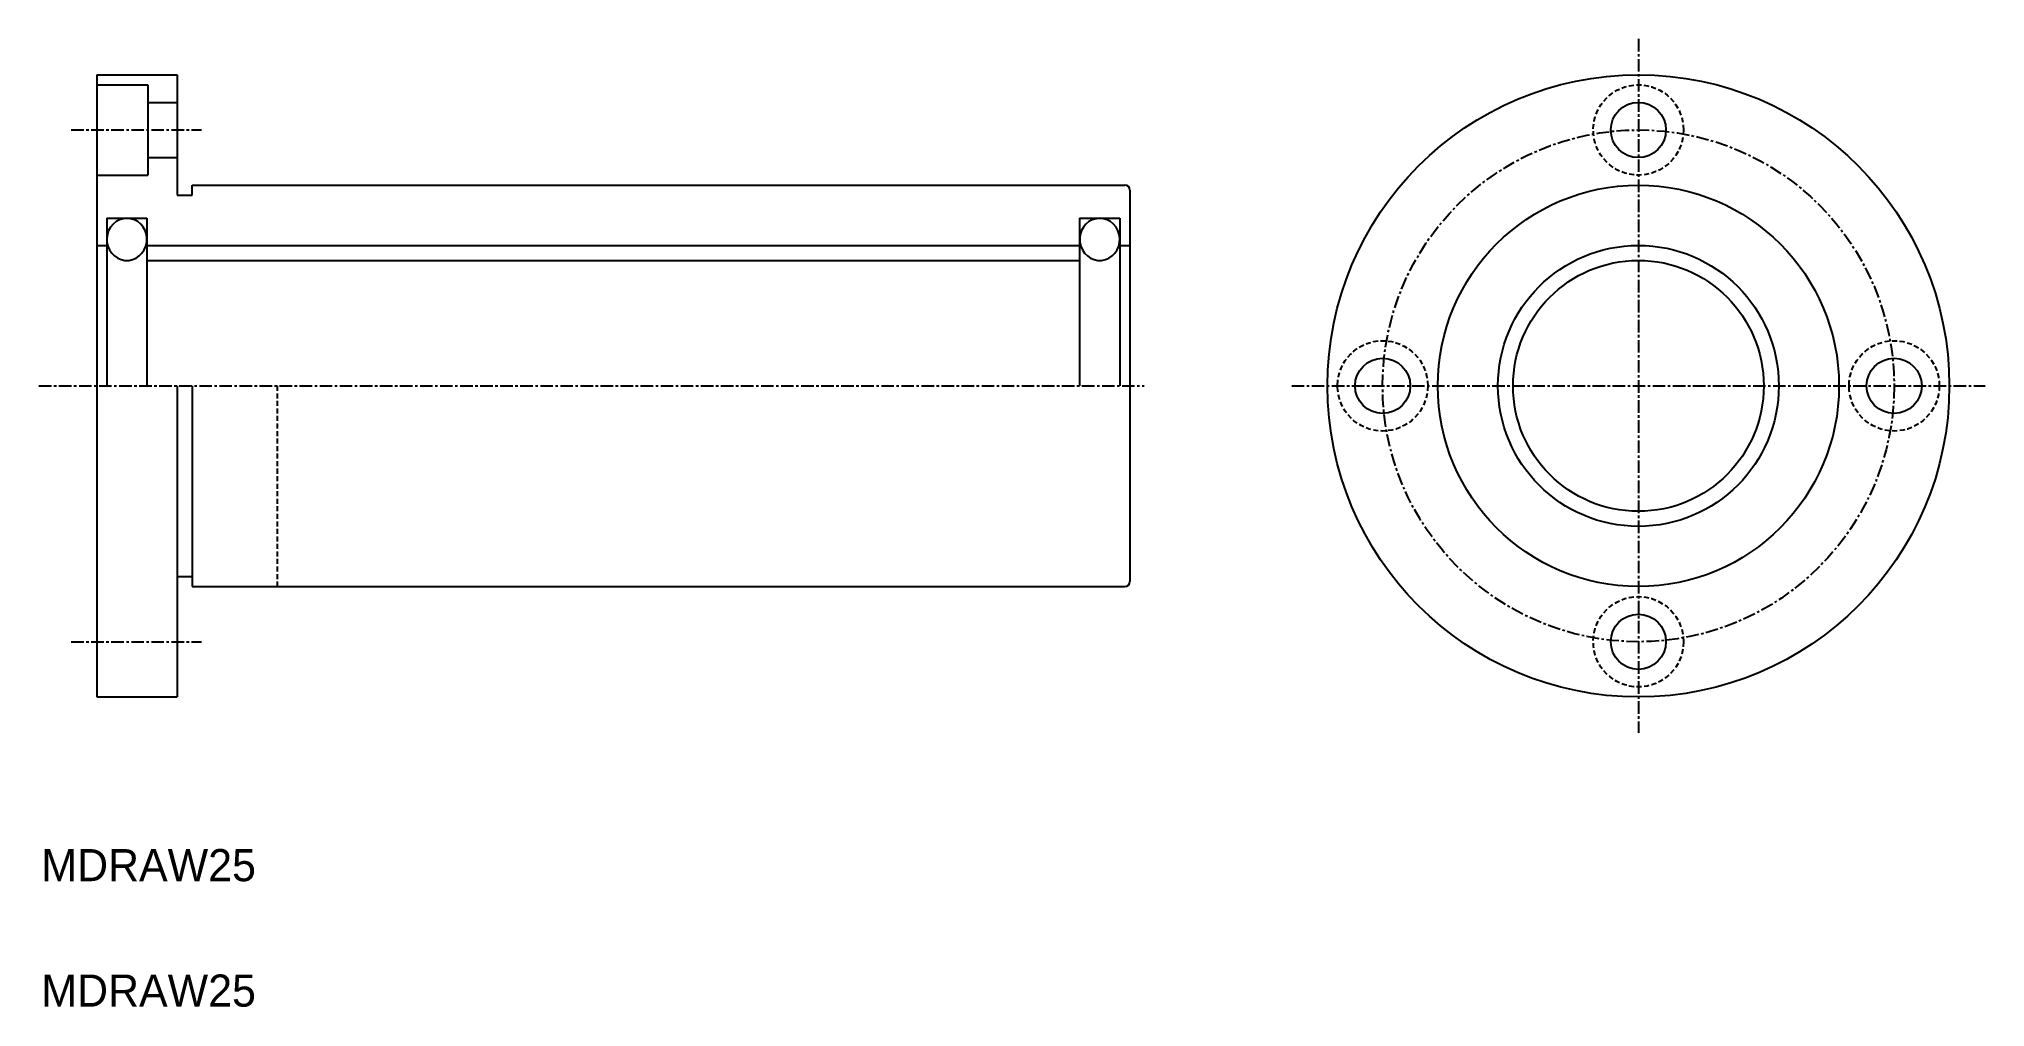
# Model space of a CAD drawing. Extents: x 136 to 330, y 84 to 180.
import ezdxf

# ---------------------------------------------------------------- set-up
doc = ezdxf.new("R2010")
doc.units = 0
doc.linetypes.add('CENTER', pattern=[2, 1.25, -0.25, 0.25, -0.25])
doc.linetypes.add('DASHED', pattern=[0.75, 0.5, -0.25])
doc.layers.get('0').update_dxf_attribs({"linetype": 'CONTINUOUS'})
doc.layers.add('CENTER', color=1, linetype='CENTER')

msp = doc.modelspace()

# ---------------------------------------------------------------- linework, layer by layer
at = {"color": 7, "linetype": 'CONTINUOUS'}
for p, q in [((141.85, 176.87), (141.85, 114.87)), ((141.85, 176.87), (149.85, 176.87)), ((149.85, 176.87), (149.85, 164.87)), ((141.85, 175.87), (146.95, 175.87)), ((146.95, 175.87), (146.95, 166.87)), ((146.95, 174.12), (149.85, 174.12)), ((146.95, 168.62), (149.85, 168.62)), ((141.85, 166.87), (146.95, 166.87)), ((151.35, 165.87), (244.35, 165.87)), ((151.35, 164.87), (151.35, 165.87)), ((244.85, 165.37), (244.85, 126.37)), ((149.85, 164.87), (151.35, 164.87)), ((141.85, 161.37), (141.85, 161.37)), ((142.85, 162.57), (142.85, 145.87)), ((142.85, 162.57), (146.85, 162.57)), ((146.85, 162.57), (146.85, 145.87)), ((239.85, 162.57), (239.85, 145.87)), ((239.85, 162.57), (243.85, 162.57)), ((239.85, 162.57), (239.85, 145.87)), ((243.85, 162.57), (243.85, 145.87)), ((141.85, 159.87), (142.85, 159.87)), ((146.85, 159.87), (239.85, 159.87)), ((243.83, 159.87), (244.85, 159.87)), ((146.85, 158.37), (239.85, 158.37)), ((141.85, 145.87), (141.85, 145.87)), ((149.85, 145.87), (149.85, 114.87)), ((151.35, 145.87), (151.35, 125.87)), ((149.85, 126.87), (151.35, 126.87)), ((151.35, 125.87), (244.35, 125.87)), ((141.85, 114.87), (149.85, 114.87))]:
    msp.add_line(p, q, dxfattribs=at)
at = {"color": 3, "linetype": 'DASHED'}
msp.add_line((159.85, 145.87), (159.85, 125.87), dxfattribs=at)
at = {"color": 7, "linetype": 'CONTINUOUS', "flags": 128}
for points in [[(144.85, 162.57), (144.48, 162.53), (144.11, 162.42), (143.77, 162.24), (143.47, 161.99), (143.22, 161.69), (143.03, 161.34), (142.91, 160.97), (142.86, 160.57), (142.87, 160.17), (142.96, 159.79), (143.12, 159.42), (143.34, 159.1), (143.62, 158.82), (143.94, 158.61), (144.29, 158.46), (144.66, 158.38), (145.04, 158.38), (145.42, 158.46), (145.77, 158.61), (146.09, 158.82), (146.36, 159.1), (146.59, 159.42), (146.74, 159.79), (146.83, 160.17), (146.85, 160.57), (146.8, 160.97), (146.67, 161.34), (146.48, 161.69), (146.23, 161.99), (145.93, 162.24), (145.6, 162.42), (145.23, 162.53)], [(241.85, 162.57), (241.48, 162.53), (241.11, 162.42), (240.77, 162.24), (240.47, 161.99), (240.22, 161.69), (240.03, 161.34), (239.91, 160.97), (239.86, 160.57), (239.87, 160.17), (239.96, 159.79), (240.12, 159.42), (240.34, 159.1), (240.62, 158.82), (240.94, 158.61), (241.29, 158.46), (241.66, 158.38), (242.04, 158.38), (242.42, 158.46), (242.77, 158.61), (243.09, 158.82), (243.36, 159.1), (243.59, 159.42), (243.74, 159.79), (243.83, 160.17), (243.85, 160.57), (243.8, 160.97), (243.67, 161.34), (243.48, 161.69), (243.23, 161.99), (242.93, 162.24), (242.6, 162.42), (242.23, 162.53)]]:
    msp.add_lwpolyline(points, close=True, dxfattribs=at)
at = {"color": 7, "linetype": 'CONTINUOUS'}
for centre, radius in [((295.56, 145.87), 31), ((295.56, 171.37), 2.75), ((295.56, 145.87), 20), ((295.56, 145.87), 14), ((295.56, 145.87), 12.5), ((270.06, 145.87), 2.75), ((321.06, 145.87), 2.75), ((295.56, 120.37), 2.75)]:
    msp.add_circle(centre, radius, dxfattribs=at)
at = {"color": 3, "linetype": 'DASHED'}
for centre in [(295.56, 171.37), (270.06, 145.87), (321.06, 145.87), (295.56, 120.37)]:
    msp.add_circle(centre, 4.5, dxfattribs=at)
at = {"color": 7, "linetype": 'CONTINUOUS'}
for centre, start, end in [((244.35, 165.37), 0, 90), ((244.35, 126.37), 270, 0)]:
    msp.add_arc(centre, 0.5, start, end, dxfattribs=at)
at = {"layer": 'CENTER', "color": 1, "linetype": 'CENTER'}
for p, q in [((295.56, 180.44), (295.56, 111.3)), ((139.3, 171.37), (152.29, 171.37)), ((136.08, 145.87), (246.29, 145.87)), ((260.99, 145.87), (330.13, 145.87)), ((139.3, 120.37), (152.29, 120.37))]:
    msp.add_line(p, q, dxfattribs=at)
msp.add_circle((295.56, 145.87), 25.5, dxfattribs=at)

# ---------------------------------------------------------------- texts
at = {"color": 7, "linetype": 'CONTINUOUS'}
for p in [(136.32, 96.51), (136.32, 84.01)]:
    msp.add_text('MDRAW25', height=3.2, dxfattribs=at).set_placement(p)

doc.saveas('drawing.dxf')
